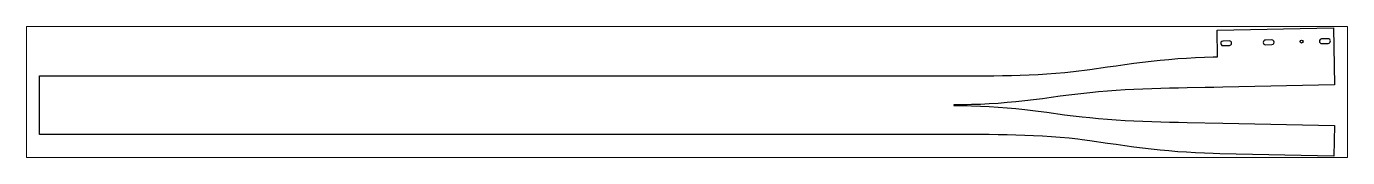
# Paper-space layout 'Layout1' of a CAD drawing. Header units: millimetres. Extents: x 0 to 257, y 85 to 110.
# The model-space entities are those that its viewports show. They can reach past a viewport. Long polylines and large blocks are cut down to what shows.
import ezdxf

# ---------------------------------------------------------------- set-up
doc = ezdxf.new("R2010")
doc.units = ezdxf.units.MM
doc.header["$LTSCALE"] = 25
doc.layers.add('3_Pezzi', color=7, linetype='Continuous')
doc.layers.add('5_Bulloni', color=7, linetype='Continuous')

msp = doc.modelspace()

# ---------------------------------------------------------------- linework, layer by layer
at = {"layer": '3_Pezzi', "color": 3, "linetype": 'Continuous'}
for p, q in [((2684.2, 140.5), (2949.3, 146.2)), ((2685.5, 80.4), (2684.2, 140.5)), ((2949.3, 146.2), (2952.1, 16.3)), ((2454.1, 59.8), (2474.1, 62.6)), ((2474.1, 62.6), (2494.2, 65.3)), ((2494.2, 65.3), (2514.2, 67.8)), ((2514.2, 67.8), (2534.3, 70.1)), ((2534.3, 70.1), (2554.4, 72.3)), ((2554.4, 72.3), (2574.5, 74.2)), ((2574.5, 74.2), (2594.6, 75.9)), ((2594.6, 75.9), (2614.8, 77.3)), ((2614.8, 77.3), (2635, 78.5)), ((2635, 78.5), (2655.2, 79.5)), ((2655.2, 79.5), (2675.4, 80.2)), ((2675.4, 80.2), (2685.5, 80.4)), ((0, -96.5), (0, 36.5)), ((0, 36.5), (2084.2, 36.5)), ((2084.2, 36.5), (2104.4, 36.6)), ((2104.4, 36.6), (2114.5, 36.6)), ((2114.5, 36.6), (2134.7, 36.7)), ((2134.7, 36.7), (2154.9, 36.9)), ((2154.9, 36.9), (2175.1, 37.1)), ((2175.1, 37.1), (2195.3, 37.5)), ((2195.3, 37.5), (2215.5, 37.9)), ((2215.5, 37.9), (2235.7, 38.4)), ((2235.7, 38.4), (2255.9, 39.1)), ((2255.9, 39.1), (2276.3, 40)), ((2276.3, 40), (2296.5, 41.1)), ((2296.5, 41.1), (2316.7, 42.5)), ((2316.7, 42.5), (2336.9, 44.3)), ((2336.9, 44.3), (2357, 46.4)), ((2357, 46.4), (2394.2, 51.1)), ((2394.2, 51.1), (2434.1, 56.9)), ((2434.1, 56.9), (2454.1, 59.8)), ((2413.9, 0.3), (2393.8, -1.7)), ((2434.1, 2), (2413.9, 0.3)), ((2454.3, 3.5), (2434.1, 2)), ((2474.5, 4.7), (2454.3, 3.5)), ((2494.8, 5.8), (2474.5, 4.7)), ((2515.1, 6.7), (2494.8, 5.8)), ((2535.3, 7.4), (2515.1, 6.7)), ((2555.6, 8), (2535.3, 7.4)), ((2575.8, 8.5), (2555.6, 8)), ((2596, 8.9), (2575.8, 8.5)), ((2616.2, 9.3), (2596, 8.9)), ((2656.7, 10), (2616.2, 9.3)), ((2676.9, 10.3), (2656.7, 10)), ((2697.1, 10.7), (2676.9, 10.3)), ((2952.1, 16.3), (2697.1, 10.7)), ((2094.3, -29.4), (2084.2, -29.4)), ((2084.2, -29.4), (2084.2, -30.6)), ((2104.4, -29.3), (2094.3, -29.4)), ((2114.5, -29.1), (2104.4, -29.3)), ((2124.6, -28.8), (2114.5, -29.1)), ((2144.8, -28.1), (2124.6, -28.8)), ((2165, -27.1), (2144.8, -28.1)), ((2185.3, -25.8), (2165, -27.1)), ((2205.5, -24.2), (2185.3, -25.8)), ((2225.7, -22.3), (2205.5, -24.2)), ((2245.8, -20.2), (2225.7, -22.3)), ((2266, -17.9), (2245.8, -20.2)), ((2286.1, -15.3), (2266, -17.9)), ((2306.3, -12.6), (2286.1, -15.3)), ((2326.4, -9.8), (2306.3, -12.6)), ((2346.5, -7.1), (2326.4, -9.8)), ((2366.6, -4.7), (2346.5, -7.1)), ((2393.8, -1.7), (2366.6, -4.7)), ((2084.2, -30.6), (2094.3, -30.6)), ((2094.3, -30.6), (2104.4, -30.7)), ((2104.4, -30.7), (2114.5, -30.9)), ((2114.5, -30.9), (2124.6, -31.2)), ((2124.6, -31.2), (2144.9, -31.9)), ((2144.9, -31.9), (2165.1, -32.9)), ((2165.1, -32.9), (2185.3, -34.2)), ((2185.3, -34.2), (2205.5, -35.8)), ((2205.5, -35.8), (2225.7, -37.7)), ((2225.7, -37.7), (2245.8, -39.8)), ((2245.8, -39.8), (2276.1, -43.4)), ((2276.1, -43.4), (2296.2, -46)), ((2296.2, -46), (2336.4, -51.6)), ((2336.4, -51.6), (2356.5, -54.1)), ((2356.5, -54.1), (2376.6, -56.5)), ((2376.6, -56.5), (2393.8, -58.3)), ((2393.8, -58.3), (2413.9, -60.3)), ((2413.9, -60.3), (2434.1, -62)), ((2434.1, -62), (2454.3, -63.5)), ((2454.3, -63.5), (2474.5, -64.7)), ((2474.5, -64.7), (2494.8, -65.8)), ((2494.8, -65.8), (2515.1, -66.7)), ((2515.1, -66.7), (2535.3, -67.4)), ((2535.3, -67.4), (2555.6, -68)), ((2555.6, -68), (2575.8, -68.5)), ((2575.8, -68.5), (2596, -68.9)), ((2596, -68.9), (2616.2, -69.3)), ((2616.2, -69.3), (2697.1, -70.7)), ((2697.1, -70.7), (2952.1, -76.3)), ((2952.1, -76.3), (2950.6, -146.2)), ((2084.2, -96.5), (0, -96.5)), ((2124.6, -96.7), (2084.2, -96.5)), ((2144.8, -96.8), (2124.6, -96.7)), ((2165, -97), (2144.8, -96.8)), ((2185.2, -97.3), (2165, -97)), ((2205.4, -97.7), (2185.2, -97.3)), ((2225.6, -98.1), (2205.4, -97.7)), ((2245.8, -98.8), (2225.6, -98.1)), ((2266, -99.5), (2245.8, -98.8)), ((2286.4, -100.5), (2266, -99.5)), ((2306.6, -101.8), (2286.4, -100.5)), ((2326.8, -103.4), (2306.6, -101.8)), ((2346.9, -105.3), (2326.8, -103.4)), ((2367, -107.6), (2346.9, -105.3)), ((2377, -108.9), (2367, -107.6)), ((2394.2, -111.1), (2377, -108.9)), ((2434.1, -116.9), (2394.2, -111.1)), ((2454.1, -119.8), (2434.1, -116.9)), ((2474.1, -122.6), (2454.1, -119.8)), ((2494.2, -125.3), (2474.1, -122.6)), ((2514.2, -127.8), (2494.2, -125.3)), ((2534.3, -130.1), (2514.2, -127.8)), ((2554.4, -132.3), (2534.3, -130.1)), ((2574.5, -134.2), (2554.4, -132.3)), ((2594.6, -135.9), (2574.5, -134.2)), ((2614.8, -137.3), (2594.6, -135.9)), ((2635, -138.5), (2614.8, -137.3)), ((2655.2, -139.5), (2635, -138.5)), ((2675.3, -140.2), (2655.2, -139.5)), ((2690.1, -140.6), (2675.3, -140.2)), ((2950.6, -146.2), (2690.1, -140.6))]:
    msp.add_line(p, q, dxfattribs=at)
at = {"layer": '5_Bulloni', "color": 4, "linetype": 'Continuous'}
for p, q in [((2937, 121.2), (2922.5, 120.9)), ((2711.9, 116.3), (2697.4, 116)), ((2697.7, 105.5), (2712.2, 105.8)), ((2808.9, 118.4), (2794.4, 118.1)), ((2794.7, 107.6), (2809.2, 107.9)), ((2922.8, 110.4), (2937.3, 110.7))]:
    msp.add_line(p, q, dxfattribs=at)
at = {"layer": '5_Bulloni', "color": 2, "linetype": 'Continuous'}
msp.add_circle((2876.9, 114.7), 3.25, dxfattribs=at)
at = {"layer": '5_Bulloni', "color": 4, "linetype": 'Continuous'}
for centre, start, end in [((2922.7, 115.6), 91.2417, 271.2417), ((2937.2, 116), 271.2417, 91.2417), ((2697.6, 110.7), 91.2417, 271.2444), ((2712.1, 111.1), 271.2417, 91.2417), ((2794.5, 112.9), 91.2417, 271.2417), ((2809, 113.2), 271.2417, 91.2444)]:
    msp.add_arc(centre, 5.25, start, end, dxfattribs=at)

psp = doc.layouts.get("Layout1")

# ---------------------------------------------------------------- viewports
at = {"layer": '0'}
psp.add_viewport(center=(128.5, 97.5), size=(257, 25.46133), view_center_point=(1476.04, 0), view_height=298.31514, dxfattribs=at)

doc.saveas('drawing.dxf')
